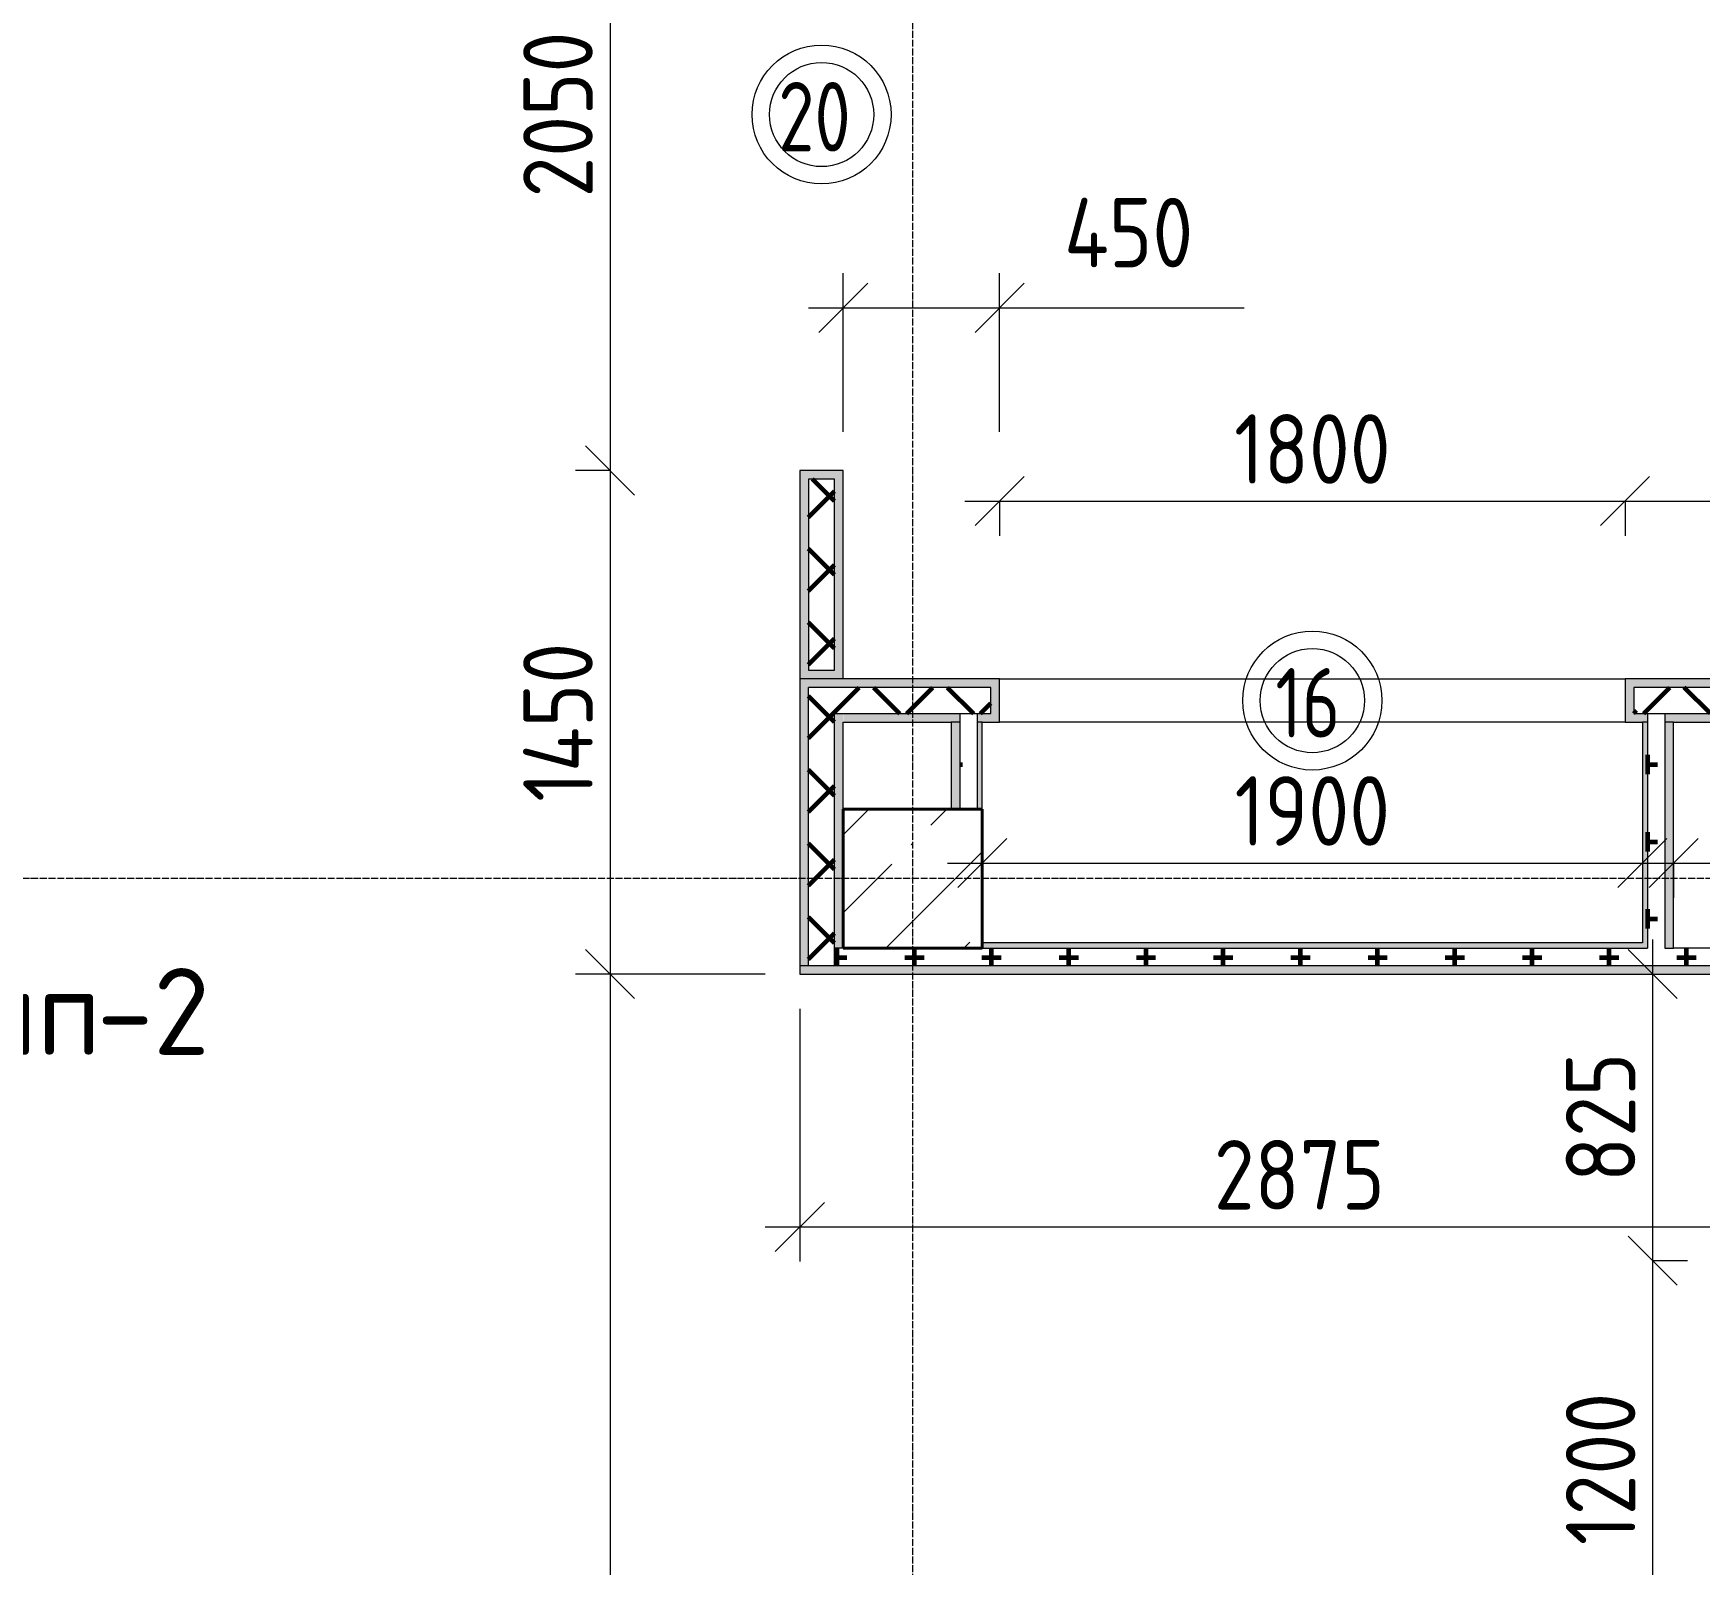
# Model space of a CAD drawing. Header units: millimetres. Extents: x -60946 to 138510, y -262288 to 24501.
# Drawn here: x -11722 to -6926, y -153568 to -149159 of the extents above; entities that cross this region are included whole.
import ezdxf

# ---------------------------------------------------------------- set-up
doc = ezdxf.new("R2010")
doc.units = ezdxf.units.MM
doc.linetypes.add('ADSK_Линия сетки', pattern=[25, 20, -2.5, 0, -2.5])
for name, color, linetype, lineweight in [('2)Тип-2', 3, 'Continuous', 60), ('2)Тип-5', 1, 'Continuous', 60), ('Марки дверей', 7, 'Continuous', 20), ('Несущие колонны', 7, 'Continuous', 18), ('Оси', 7, 'Continuous', 9), ('Размеры', 7, 'Continuous', 9), ('Стены внутренние', 7, 'Continuous', 18), ('Стены штриховка', 7, 'Continuous', 9)]:
    doc.layers.add(name, color=color, linetype=linetype, lineweight=lineweight)
doc.styles.add('GOST Common_3', font='', dxfattribs={"width": 0.9, "height": 200})
doc.styles.add('GOST Common_4', font='', dxfattribs={"height": 250})
doc.styles.add('GOST Common_B', font='', dxfattribs={"width": 0.8, "height": 200})
doc.styles.get('GOST Common_3').set_extended_font_data('GOST Common')
doc.styles.get('GOST Common_4').set_extended_font_data('GOST Common')
doc.styles.get('GOST Common_B').set_extended_font_data('GOST Common', bold=True)
doc.dimstyles.new('ADSK_Основной_2_0', dxfattribs={"dimscale": 304.8, "dimtxt": 201.142999, "dimasz": 0.463911, "dimexe": 0.328084, "dimexo": 0.328084, "dimgap": 0.164042, "dimtad": 1, "dimdec": 3, "dimrnd": 0.001, "dimdsep": 46, "dimtxsty": 'GOST Common_3', "dimblk1": 'OBLIQUE', "dimblk2": 'OBLIQUE', "dimsah": 1, "dimcen": 0.09, "dimdle": 0.328084, "dimazin": 2, "dimtfac": 1, "dimtdec": 4, "dimtix": 1, "dimtmove": 0, "dimatfit": 3, "dimfxl": 1, "dimtvp": 1, "dimtolj": 1, "dimtzin": 0, "dimlwd": 20, "dimlwe": 20, "dimarcsym": 2})
doc.dimstyles.new('ADSK_Основной_2_0_1', dxfattribs={"dimscale": 304.8, "dimtxt": 201.142999, "dimasz": 0.463911, "dimexe": 0.328084, "dimexo": 0.328084, "dimgap": 0.164042, "dimtad": 1, "dimdec": 3, "dimrnd": 0.001, "dimdsep": 46, "dimtxsty": 'GOST Common_3', "dimblk1": 'OBLIQUE', "dimblk2": 'OBLIQUE', "dimsah": 1, "dimcen": 0.09, "dimdle": 0.328084, "dimazin": 2, "dimtfac": 1, "dimtdec": 4, "dimtix": 1, "dimtmove": 1, "dimatfit": 3, "dimfxl": 1, "dimtvp": 1, "dimtolj": 1, "dimtzin": 0, "dimlwd": 20, "dimlwe": 20, "dimarcsym": 2})
doc.dimstyles.new('ADSK_Основной_2_0_2', dxfattribs={"dimscale": 304.8, "dimtxt": 201.142999, "dimasz": 0.463911, "dimexe": 0.328084, "dimexo": 0.328084, "dimgap": 0.164042, "dimtad": 1, "dimdec": 3, "dimrnd": 0.001, "dimdsep": 46, "dimtxsty": 'GOST Common_3', "dimblk1": 'OBLIQUE', "dimblk2": 'OBLIQUE', "dimsah": 1, "dimcen": 0.09, "dimdle": 0.328084, "dimazin": 2, "dimtfac": 1, "dimtdec": 4, "dimtix": 1, "dimtmove": 0, "dimatfit": 3, "dimfxl": 1, "dimtvp": 1, "dimtolj": 1, "dimtzin": 0, "dimlwd": 20, "dimlwe": 20, "dimarcsym": 2})
pattern_1 = [(45, (9.36, -150597.75), (-106.066, 106.066), []), (135, (9.36, -150597.75), (-106.066, -106.066), [])]
pattern_2 = [(0, (9.36, -150597.75), (111.125, 111.125), [55.562, -166.687]), (90, (37.14, -150625.53), (-111.125, 111.125), [55.562, -166.687])]

# ---------------------------------------------------------------- blocks, each defined once
blk = doc.blocks.new('ADSK_КолоннаЖБ_Прямоугольная - 400x400 мм-1807142-Кладочный план 3-го этажа')
at = {"layer": 'Несущие колонны', "lineweight": 40}
for p, q in [((-200, 200), (200, 200)), ((-200, -200), (-200, 200)), ((200, 200), (200, -200)), ((200, -200), (-200, -200))]:
    blk.add_line(p, q, dxfattribs=at)
blk = doc.blocks.new('_Oblique')
at = {"color": 0, "linetype": 'ByBlock', "lineweight": -2}
blk.add_line((-0.5, -0.5), (0.5, 0.5), dxfattribs=at)
blk = doc.blocks.new('*D5323')
at = {"layer": 'Defpoints', "color": 0, "transparency": 16777216}
for p in [(-9962, -148367.8), (-10061.9, -150417.8), (-9962, -150417.8)]:
    blk.add_point(p, dxfattribs=at)
at = {"layer": 'Размеры', "color": 0, "lineweight": 20, "transparency": 16777216}
for p, q in [((-10061.9, -148267.8), (-10061.9, -150517.8)), ((-10062, -148367.8), (-10161.9, -148367.8)), ((-10062, -150417.8), (-10161.9, -150417.8))]:
    blk.add_line(p, q, dxfattribs=at)
at = {"layer": 'Размеры', "color": 0, "lineweight": 20, "transparency": 16777216, "xscale": 141.4, "yscale": 141.4, "zscale": 141.4}
for p, rotation in [((-10061.9, -148367.8), 90), ((-10061.9, -150417.8), 270)]:
    blk.add_blockref('_Oblique', p, dxfattribs=dict(at, rotation=rotation))
at = {"layer": 'Размеры', "color": 0, "lineweight": 9, "transparency": 16777216, "insert": (-10211.9, -149392.8), "char_height": 200, "width": 605.475, "attachment_point": 5, "rotation": 90, "style": 'GOST Common_3'}
blk.add_mtext('\\A1;2050', dxfattribs=at)
blk = doc.blocks.new('*D5324')
at = {"layer": 'Defpoints', "color": 0, "transparency": 16777216}
for p in [(-9962, -150417.8), (-10061.9, -151867.8), (-9515.6, -151867.8)]:
    blk.add_point(p, dxfattribs=at)
at = {"layer": 'Размеры', "color": 0, "lineweight": 20, "transparency": 16777216}
for p, q in [((-10061.9, -150317.8), (-10061.9, -151967.8)), ((-10062, -150417.8), (-10161.9, -150417.8)), ((-9615.6, -151867.8), (-10161.9, -151867.8))]:
    blk.add_line(p, q, dxfattribs=at)
at = {"layer": 'Размеры', "color": 0, "lineweight": 20, "transparency": 16777216, "xscale": 141.4, "yscale": 141.4, "zscale": 141.4}
for p, rotation in [((-10061.9, -150417.8), 90), ((-10061.9, -151867.8), 270)]:
    blk.add_blockref('_Oblique', p, dxfattribs=dict(at, rotation=rotation))
at = {"layer": 'Размеры', "color": 0, "lineweight": 9, "transparency": 16777216, "insert": (-10211.9, -151142.8), "char_height": 200, "width": 580.928, "attachment_point": 5, "rotation": 90, "style": 'GOST Common_3'}
blk.add_mtext('\\A1;1450', dxfattribs=at)
blk = doc.blocks.new('*D5325')
at = {"layer": 'Defpoints', "color": 0, "transparency": 16777216}
for p in [(-9515.6, -151867.8), (-10061.9, -157542.8), (-9962, -157542.8)]:
    blk.add_point(p, dxfattribs=at)
at = {"layer": 'Размеры', "color": 0, "lineweight": 20, "transparency": 16777216}
for p, q in [((-10061.9, -151767.8), (-10061.9, -157642.8)), ((-9615.6, -151867.8), (-10161.9, -151867.8)), ((-10062, -157542.8), (-10161.9, -157542.8))]:
    blk.add_line(p, q, dxfattribs=at)
at = {"layer": 'Размеры', "color": 0, "lineweight": 20, "transparency": 16777216, "xscale": 141.4, "yscale": 141.4, "zscale": 141.4}
for p, rotation in [((-10061.9, -151867.8), 90), ((-10061.9, -157542.8), 270)]:
    blk.add_blockref('_Oblique', p, dxfattribs=dict(at, rotation=rotation))
at = {"layer": 'Размеры', "color": 0, "lineweight": 9, "transparency": 16777216, "insert": (-10211.9, -154705.3), "char_height": 200, "width": 605.475, "attachment_point": 5, "rotation": 90, "style": 'GOST Common_3'}
blk.add_mtext('\\A1;5675', dxfattribs=at)
blk = doc.blocks.new('*D5552')
at = {"layer": 'Defpoints', "color": 0, "transparency": 16777216}
for p in [(-8940.6, -149949.5), (-9390.6, -150406), (-8940.6, -150406)]:
    blk.add_point(p, dxfattribs=at)
at = {"layer": 'Размеры', "color": 0, "lineweight": 20, "transparency": 16777216}
for p, q in [((-9390.6, -150306), (-9390.6, -149849.5)), ((-8940.6, -150306), (-8940.6, -149849.5)), ((-9490.6, -149949.5), (-8940.6, -149949.5)), ((-8940.6, -149949.5), (-8236.4, -149949.5))]:
    blk.add_line(p, q, dxfattribs=at)
at = {"layer": 'Размеры', "color": 0, "lineweight": 20, "transparency": 16777216, "xscale": 141.4, "yscale": 141.4, "zscale": 141.4, "rotation": 180}
blk.add_blockref('_Oblique', (-9390.6, -149949.5), dxfattribs=at)
at = {"layer": 'Размеры', "color": 0, "lineweight": 20, "transparency": 16777216, "xscale": 141.4, "yscale": 141.4, "zscale": 141.4}
blk.add_blockref('_Oblique', (-8940.6, -149949.5), dxfattribs=at)
at = {"layer": 'Размеры', "color": 0, "lineweight": 9, "transparency": 16777216, "insert": (-8755.1, -149632.8), "char_height": 200, "width": 474.561, "attachment_point": 1, "line_spacing_factor": 1.022761, "style": 'GOST Common_3'}
blk.add_mtext('\\A1;450', dxfattribs=at)
blk = doc.blocks.new('*D5553')
at = {"layer": 'Defpoints', "color": 0, "transparency": 16777216}
for p in [(-8940.6, -150406), (-7140.6, -150406), (-7140.6, -150505.9)]:
    blk.add_point(p, dxfattribs=at)
at = {"layer": 'Размеры', "color": 0, "lineweight": 20, "transparency": 16777216}
for p, q in [((-9040.6, -150505.9), (-7040.6, -150505.9)), ((-8940.6, -150506), (-8940.6, -150605.9)), ((-7140.6, -150506), (-7140.6, -150605.9))]:
    blk.add_line(p, q, dxfattribs=at)
at = {"layer": 'Размеры', "color": 0, "lineweight": 20, "transparency": 16777216, "xscale": 141.4, "yscale": 141.4, "zscale": 141.4, "rotation": 180}
blk.add_blockref('_Oblique', (-8940.6, -150505.9), dxfattribs=at)
at = {"layer": 'Размеры', "color": 0, "lineweight": 20, "transparency": 16777216, "xscale": 141.4, "yscale": 141.4, "zscale": 141.4}
blk.add_blockref('_Oblique', (-7140.6, -150505.9), dxfattribs=at)
at = {"layer": 'Размеры', "color": 0, "lineweight": 9, "transparency": 16777216, "insert": (-8040.6, -150355.9), "char_height": 200, "width": 560.473, "attachment_point": 5, "style": 'GOST Common_3'}
blk.add_mtext('\\A1;1800', dxfattribs=at)
blk = doc.blocks.new('*D5554')
at = {"layer": 'Defpoints', "color": 0, "transparency": 16777216}
for p in [(-7140.6, -150406), (-1890.6, -150406), (-1890.6, -150505.9)]:
    blk.add_point(p, dxfattribs=at)
at = {"layer": 'Размеры', "color": 0, "lineweight": 20, "transparency": 16777216}
for p, q in [((-7240.6, -150505.9), (-1790.6, -150505.9)), ((-7140.6, -150506), (-7140.6, -150605.9)), ((-1890.6, -150506), (-1890.6, -150605.9))]:
    blk.add_line(p, q, dxfattribs=at)
at = {"layer": 'Размеры', "color": 0, "lineweight": 20, "transparency": 16777216, "xscale": 141.4, "yscale": 141.4, "zscale": 141.4, "rotation": 180}
blk.add_blockref('_Oblique', (-7140.6, -150505.9), dxfattribs=at)
at = {"layer": 'Размеры', "color": 0, "lineweight": 20, "transparency": 16777216, "xscale": 141.4, "yscale": 141.4, "zscale": 141.4}
blk.add_blockref('_Oblique', (-1890.6, -150505.9), dxfattribs=at)
at = {"layer": 'Размеры', "color": 0, "lineweight": 9, "transparency": 16777216, "insert": (-4515.6, -150355.9), "char_height": 200, "width": 605.475, "attachment_point": 5, "style": 'GOST Common_3'}
blk.add_mtext('\\A1;5250', dxfattribs=at)
blk = doc.blocks.new('*D5566')
at = {"layer": 'Defpoints', "color": 0, "transparency": 16777216}
for p in [(-7160.8, -152692.8), (-7060.8, -152692.8), (-7160.8, -153892.8)]:
    blk.add_point(p, dxfattribs=at)
at = {"layer": 'Размеры', "color": 0, "lineweight": 20, "transparency": 16777216}
for p, q in [((-7060.8, -153992.8), (-7060.8, -152592.8)), ((-7060.8, -152692.8), (-6960.8, -152692.8)), ((-7060.8, -153892.8), (-6960.8, -153892.8))]:
    blk.add_line(p, q, dxfattribs=at)
at = {"layer": 'Размеры', "color": 0, "lineweight": 20, "transparency": 16777216, "xscale": 141.4, "yscale": 141.4, "zscale": 141.4}
for p, rotation in [((-7060.8, -152692.8), 90), ((-7060.8, -153892.8), 270)]:
    blk.add_blockref('_Oblique', p, dxfattribs=dict(at, rotation=rotation))
at = {"layer": 'Размеры', "color": 0, "lineweight": 9, "transparency": 16777216, "insert": (-7210.8, -153292.8), "char_height": 200, "width": 560.473, "attachment_point": 5, "rotation": 90, "style": 'GOST Common_3'}
blk.add_mtext('\\A1;1200', dxfattribs=at)
blk = doc.blocks.new('*D5567')
at = {"layer": 'Defpoints', "color": 0, "transparency": 16777216}
for p in [(-7160.8, -151867.8), (-7060.8, -151867.8), (-7160.8, -152692.8)]:
    blk.add_point(p, dxfattribs=at)
at = {"layer": 'Размеры', "color": 0, "lineweight": 20, "transparency": 16777216}
for p, q in [((-7060.8, -152792.8), (-7060.8, -151767.8)), ((-7060.8, -151867.8), (-6960.8, -151867.8)), ((-7060.8, -152692.8), (-6960.8, -152692.8))]:
    blk.add_line(p, q, dxfattribs=at)
at = {"layer": 'Размеры', "color": 0, "lineweight": 20, "transparency": 16777216, "xscale": 141.4, "yscale": 141.4, "zscale": 141.4}
for p, rotation in [((-7060.8, -151867.8), 90), ((-7060.8, -152692.8), 270)]:
    blk.add_blockref('_Oblique', p, dxfattribs=dict(at, rotation=rotation))
at = {"layer": 'Размеры', "color": 0, "lineweight": 9, "transparency": 16777216, "insert": (-7210.8, -152280.3), "char_height": 200, "width": 454.106, "attachment_point": 5, "rotation": 90, "style": 'GOST Common_3'}
blk.add_mtext('\\A1;825', dxfattribs=at)
blk = doc.blocks.new('*D5627')
at = {"layer": 'Defpoints', "color": 0, "transparency": 16777216}
for p in [(-9515.6, -151867.8), (-6640.6, -152495.8), (-6640.6, -152595.8)]:
    blk.add_point(p, dxfattribs=at)
at = {"layer": 'Размеры', "color": 0, "lineweight": 20, "transparency": 16777216}
for p, q in [((-9515.6, -151967.8), (-9515.6, -152695.8)), ((-9615.6, -152595.8), (-6540.6, -152595.8)), ((-6640.6, -152595.8), (-6640.6, -152695.8))]:
    blk.add_line(p, q, dxfattribs=at)
at = {"layer": 'Размеры', "color": 0, "lineweight": 20, "transparency": 16777216, "xscale": 141.4, "yscale": 141.4, "zscale": 141.4, "rotation": 180}
blk.add_blockref('_Oblique', (-9515.6, -152595.8), dxfattribs=at)
at = {"layer": 'Размеры', "color": 0, "lineweight": 20, "transparency": 16777216, "xscale": 141.4, "yscale": 141.4, "zscale": 141.4}
blk.add_blockref('_Oblique', (-6640.6, -152595.8), dxfattribs=at)
at = {"layer": 'Размеры', "color": 0, "lineweight": 9, "transparency": 16777216, "insert": (-8078.1, -152445.8), "char_height": 200, "width": 605.475, "attachment_point": 5, "style": 'GOST Common_3'}
blk.add_mtext('\\A1;2875', dxfattribs=at)
blk = doc.blocks.new('*D5629')
at = {"layer": 'Defpoints', "color": 0, "transparency": 16777216}
for p in [(-8990.6, -151448.1), (-7090.6, -151448.1), (-7090.6, -151548)]:
    blk.add_point(p, dxfattribs=at)
at = {"layer": 'Размеры', "color": 0, "lineweight": 20, "transparency": 16777216}
for p, q in [((-9090.6, -151548), (-6990.6, -151548)), ((-8990.6, -151548.1), (-8990.6, -151648)), ((-7090.6, -151548.1), (-7090.6, -151648))]:
    blk.add_line(p, q, dxfattribs=at)
at = {"layer": 'Размеры', "color": 0, "lineweight": 20, "transparency": 16777216, "xscale": 141.4, "yscale": 141.4, "zscale": 141.4, "rotation": 180}
blk.add_blockref('_Oblique', (-8990.6, -151548), dxfattribs=at)
at = {"layer": 'Размеры', "color": 0, "lineweight": 20, "transparency": 16777216, "xscale": 141.4, "yscale": 141.4, "zscale": 141.4}
blk.add_blockref('_Oblique', (-7090.6, -151548), dxfattribs=at)
at = {"layer": 'Размеры', "color": 0, "lineweight": 9, "transparency": 16777216, "insert": (-8040.6, -151398), "char_height": 200, "width": 560.473, "attachment_point": 5, "style": 'GOST Common_3'}
blk.add_mtext('\\A1;1900', dxfattribs=at)
blk = doc.blocks.new('*D5630')
at = {"layer": 'Defpoints', "color": 0, "transparency": 16777216}
for p in [(-7000.6, -151448.1), (-5840.6, -151448.1), (-5840.6, -151548)]:
    blk.add_point(p, dxfattribs=at)
at = {"layer": 'Размеры', "color": 0, "lineweight": 20, "transparency": 16777216}
for p, q in [((-7100.6, -151548), (-5740.6, -151548)), ((-7000.6, -151548.1), (-7000.6, -151648)), ((-5840.6, -151548.1), (-5840.6, -151648))]:
    blk.add_line(p, q, dxfattribs=at)
at = {"layer": 'Размеры', "color": 0, "lineweight": 20, "transparency": 16777216, "xscale": 141.4, "yscale": 141.4, "zscale": 141.4, "rotation": 180}
blk.add_blockref('_Oblique', (-7000.6, -151548), dxfattribs=at)
at = {"layer": 'Размеры', "color": 0, "lineweight": 20, "transparency": 16777216, "xscale": 141.4, "yscale": 141.4, "zscale": 141.4}
blk.add_blockref('_Oblique', (-5840.6, -151548), dxfattribs=at)
at = {"layer": 'Размеры', "color": 0, "lineweight": 9, "transparency": 16777216, "insert": (-6420.6, -151398), "char_height": 200, "width": 515.472, "attachment_point": 5, "style": 'GOST Common_3'}
blk.add_mtext('\\A1;1160', dxfattribs=at)
blk = doc.blocks.new('М_двери1 - Марка экземпляра 2-3719212-Кладочный план 3-го этажа')
at = {"layer": 'Марки дверей'}
for radius in [2, 1.5]:
    blk.add_circle((0, 0), radius, dxfattribs=at)

msp = doc.modelspace()

# ---------------------------------------------------------------- hatches: boundary and pattern name
at = {"layer": '2)Тип-2'}
h = msp.add_hatch(color=256, dxfattribs=at)
h.paths.add_polyline_path([(-9515.6385, -151017.7816), (-9415.6385, -151017.7816), (-9415.6385, -150992.7816), (-9490.6385, -150992.7816), (-9490.6385, -150442.7816), (-9515.6385, -150442.7816)])
h.paths.add_polyline_path([(-9515.6385, -148342.7816), (-9490.6385, -148342.7816), (-9490.6385, -147792.7816), (-9415.6385, -147792.7816), (-9415.6385, -147767.7816), (-9515.6385, -147767.7816)])
h = msp.add_hatch(color=256, dxfattribs=at)
h.paths.add_polyline_path([(-9390.6385, -151017.7816), (-9391.3346, -150417.7816), (-9515.6385, -150417.7816), (-9515.6385, -150442.7816), (-9415.6385, -150442.7816), (-9415.6385, -151017.7816), (-9391.3346, -151017.7816)])
h.paths.add_polyline_path([(-9515.6385, -148367.7816), (-9390.6385, -148367.7816), (-9390.6385, -147767.7816), (-9415.6385, -147767.7816), (-9415.6385, -148342.7816), (-9515.6385, -148342.7816)])
h = msp.add_hatch(dxfattribs=at)
h.set_pattern_fill('FP_4', color=256, style=0, pattern_type=2)
h.set_pattern_definition(pattern_1)
h.paths.add_polyline_path([(-9490.6385, -150992.7816), (-9415.6385, -150992.7816), (-9415.6385, -150442.7816), (-9490.6385, -150442.7816)])
h.paths.add_polyline_path([(-9490.6385, -148342.7816), (-9415.6385, -148342.7816), (-9415.6385, -147792.7816), (-9490.6385, -147792.7816)])
for points in [[(-9515.6385, -151842.7816), (-9490.6385, -151842.7816), (-9490.6385, -151017.7816), (-9515.6385, -151017.7816), (-9515.6385, -151775.6879)], [(-9415.6385, -151792.7816), (-9390.6385, -151792.7816), (-9391.3346, -151117.7816), (-9415.6385, -151117.7816), (-9415.6385, -151775.6879)]]:
    msp.add_hatch(color=256, dxfattribs=at).paths.add_polyline_path(points)
h = msp.add_hatch(color=256, dxfattribs=at)
h.paths.add_polyline_path([(3034.3615, -151042.7816), (3034.3615, -151017.7816), (-815.6385, -151017.7816), (-815.6385, -151042.7816), (3009.3615, -151042.7816)])
h.paths.add_polyline_path([(-9490.6385, -151042.7816), (-8965.6385, -151042.7816), (-8965.6385, -151017.7816), (-9490.6385, -151017.7816)])
h.paths.add_polyline_path([(-7115.6385, -151042.7816), (-1915.6385, -151042.7816), (-1915.6385, -151017.7816), (-7115.6385, -151017.7816)])
h = msp.add_hatch(color=256, dxfattribs=at)
h.paths.add_polyline_path([(234.3615, -151142.7816), (2934.3615, -151142.7816), (2934.3615, -151117.7816), (234.3615, -151117.7816)])
h.paths.add_polyline_path([(-3040.6385, -151142.7816), (-3040.6385, -151117.7816), (-4115.6385, -151117.7816), (-4115.6385, -151142.7816), (-3065.6385, -151142.7816)])
h.paths.add_polyline_path([(-740.6385, -151142.7816), (-715.6385, -151142.7816), (-715.6385, -151117.7816), (-815.6385, -151117.7816), (-815.6385, -151017.7816), (-840.6385, -151017.7816), (-840.6385, -151142.7816), (-784.0978, -151142.7816)])
h.paths.add_polyline_path([(-2015.6385, -151142.7816), (-1890.6385, -151142.7816), (-1890.6385, -151017.7816), (-1915.6385, -151017.7816), (-1915.6385, -151117.7816), (-2015.6385, -151117.7816)])
h.paths.add_polyline_path([(-2065.6385, -151142.7816), (-2065.6385, -151117.7816), (-2990.6385, -151117.7816), (-2990.6385, -151142.7816), (-2349.05, -151142.7816)])
h.paths.add_polyline_path([(-665.6385, -151142.7816), (184.3615, -151142.7816), (184.3615, -151117.7816), (-665.6385, -151117.7816)])
h.paths.add_polyline_path([(-4165.6385, -151142.7816), (-4165.6385, -151117.7816), (-5765.6385, -151117.7816), (-5765.6385, -151142.7816), (-5478.9542, -151142.7816)])
h.paths.add_polyline_path([(-7140.6385, -151142.7816), (-7075.6385, -151142.7816), (-7075.6385, -151117.7816), (-7115.6385, -151117.7816), (-7115.6385, -151017.7816), (-7140.6385, -151017.7816)])
h.paths.add_polyline_path([(-9005.6385, -151142.7816), (-8940.6385, -151142.7816), (-8940.6385, -151017.7816), (-8965.6385, -151017.7816), (-8965.6385, -151117.7816), (-9005.6385, -151117.7816)])
h.paths.add_polyline_path([(-7000.6385, -151142.7816), (-5815.6385, -151142.7816), (-5815.6385, -151117.7816), (-7025.6385, -151117.7816), (-7025.6385, -151142.7816)])
h.paths.add_polyline_path([(-9055.6385, -151142.7816), (-9055.6385, -151117.7816), (-9390.6385, -151117.7816), (-9390.6385, -151142.7816), (-9080.6385, -151142.7816)])
h = msp.add_hatch(dxfattribs=at)
h.set_pattern_fill('FP_4', color=256, style=0, pattern_type=2)
h.set_pattern_definition(pattern_1)
h.paths.add_polyline_path([(-9490.6385, -151842.7816), (-9415.6385, -151842.7816), (-9415.6385, -151042.7816), (-9490.6385, -151042.7816), (-9490.6385, -151775.6879)])
h = msp.add_hatch(dxfattribs=at)
h.set_pattern_fill('FP_4', color=256, style=0, pattern_type=2)
h.set_pattern_definition(pattern_1)
h.paths.add_polyline_path([(3009.3615, -151117.7816), (3009.3615, -151042.7816), (-815.6385, -151042.7816), (-815.6385, -151117.7816), (2934.3615, -151117.7816)])
h.paths.add_polyline_path([(-5765.6385, -151117.7816), (-1915.6385, -151117.7816), (-1915.6385, -151042.7816), (-7115.6385, -151042.7816), (-7115.6385, -151117.7816), (-5815.6385, -151117.7816)])
h.paths.add_polyline_path([(-9391.3346, -151117.7816), (-8965.6385, -151117.7816), (-8965.6385, -151042.7816), (-9415.6385, -151042.7816), (-9415.6385, -151117.7816)])
at = {"layer": '2)Тип-5', "true_color": 0xd50000}
h = msp.add_hatch(dxfattribs=at)
h.set_pattern_fill('FP_7', color=12, style=0, pattern_type=2)
h.set_pattern_definition(pattern_2)
h.paths.add_polyline_path([(-9005.6385, -151392.7816), (-9005.6385, -151117.7816), (-9055.6385, -151117.7816), (-9055.6385, -151392.7816)])
h = msp.add_hatch(dxfattribs=at)
h.set_pattern_fill('FP_7', color=12, style=0, pattern_type=2)
h.set_pattern_definition(pattern_2)
h.paths.add_polyline_path([(-7025.6385, -151842.7816), (-7025.6385, -151117.7816), (-7075.6385, -151117.7816), (-7075.6385, -151842.7816), (-7043.9064, -151842.7816)])
for points in [[(-9080.6385, -151392.7816), (-9055.6385, -151392.7816), (-9055.6385, -151142.7816), (-9080.6385, -151142.7816)], [(-9005.6385, -151392.7816), (-8990.6385, -151392.7816), (-8990.6385, -151142.7816), (-9005.6385, -151142.7816)], [(-7075.6385, -151792.7816), (-7075.6385, -151142.7816), (-7090.6385, -151142.7816), (-7090.6385, -151792.7816)], [(-7090.6385, -151792.7816), (-7090.6385, -151777.7816), (-8990.6385, -151777.7816), (-8990.6385, -151792.7816), (-8608.8585, -151792.7816)], [(-7025.6385, -151867.7816), (-7025.6385, -151842.7816), (-9515.6385, -151842.7816), (-9515.6385, -151867.7816), (-7043.9064, -151867.7816)]]:
    msp.add_hatch(color=12, dxfattribs=at).paths.add_polyline_path(points)
h = msp.add_hatch(color=12, dxfattribs=at)
h.paths.add_polyline_path([(-7025.6385, -151867.7816), (-7000.6385, -151867.7816), (-7000.6385, -151842.7816), (-7025.6385, -151842.7816)])
h.paths.add_polyline_path([(-7025.6385, -151792.7816), (-7000.6385, -151792.7816), (-7000.6385, -151142.7816), (-7025.6385, -151142.7816), (-7025.6385, -151775.6879)])
h = msp.add_hatch(dxfattribs=at)
h.set_pattern_fill('FP_7', color=12, style=0, pattern_type=2)
h.set_pattern_definition(pattern_2)
h.paths.add_polyline_path([(-8608.8585, -151842.7816), (-7075.6385, -151842.7816), (-7075.6385, -151792.7816), (-9415.6385, -151792.7816), (-9415.6385, -151842.7816), (-9390.6385, -151842.7816)])
h = msp.add_hatch(dxfattribs=at)
h.set_pattern_fill('FP_7', color=12, style=0, pattern_type=2)
h.set_pattern_definition(pattern_2)
h.paths.add_polyline_path([(-2349.05, -151842.7816), (-2065.6385, -151842.7816), (-2065.6385, -151792.7816), (-7025.6385, -151792.7816), (-7025.6385, -151842.7816), (-3265.6385, -151842.7816)])
h = msp.add_hatch(color=12, dxfattribs=at)
h.paths.add_polyline_path([(-2065.6385, -151867.7816), (-2015.6385, -151867.7816), (-2015.6385, -151842.7816), (-3265.6385, -151842.7816), (-3265.6385, -151867.7816), (-2349.05, -151867.7816)])
h.paths.add_polyline_path([(-3390.6385, -151867.7816), (-3390.6385, -151842.7816), (-6515.6385, -151842.7816), (-6515.6385, -151867.7816), (-5478.9542, -151867.7816)])
h.paths.add_polyline_path([(-6640.6385, -151867.7816), (-6640.6385, -151842.7816), (-7000.6385, -151842.7816), (-7000.6385, -151867.7816)])
at = {"layer": 'Несущие колонны', "lineweight": 9}
h = msp.add_hatch(dxfattribs=at)
h.set_pattern_fill('FP_1', color=256, style=0, pattern_type=2)
h.set_pattern_definition([(45, (9.36, -150597.75), (-224.506, 224.506), []), (45, (233.87, -150597.75), (-224.506, 224.506), [396.875, -79.375, 3.353, -76.022])])
h.paths.add_polyline_path([(-8990.6385, -151792.7816), (-8990.6385, -151392.7816), (-9390.6385, -151392.7816), (-9390.6385, -151792.7816)])

# ---------------------------------------------------------------- linework, layer by layer
for p, q in [((-8990.6385, -151392.7816), (-9390.6385, -151392.7816)), ((-9390.6385, -151392.7816), (-9390.6385, -151792.7816)), ((-8990.6385, -151777.7816), (-8990.6385, -151392.7816)), ((-9390.6385, -151792.7816), (-8990.6385, -151792.7816)), ((-8990.6385, -151792.7816), (-8990.6385, -151777.7816))]:
    msp.add_line(p, q, dxfattribs=at)
at = {"layer": 'Оси', "linetype": 'ADSK_Линия сетки', "lineweight": 5}
for p, q in [((-9190.6385, -161571.6329), (-9190.6385, -126096.8365)), ((62587.9153, -151592.7816), (-25230.7352, -151592.7816))]:
    msp.add_line(p, q, dxfattribs=at)
at = {"layer": 'Стены внутренние', "lineweight": 5}
for p, q in [((-9515.6385, -150417.7816), (-9515.6385, -151867.7816)), ((-9390.6385, -150417.7816), (-9515.6385, -150417.7816)), ((-9390.6385, -151017.7816), (-9390.6385, -150417.7816)), ((-8940.6385, -151017.7816), (-9515.6385, -151017.7816)), ((-8940.6385, -151142.7816), (-8940.6385, -151017.7816)), ((-8940.6385, -151017.7816), (-7140.6385, -151017.7816)), ((-1890.6385, -151017.7816), (-7140.6385, -151017.7816)), ((-7140.6385, -151017.7816), (-7140.6385, -151142.7816)), ((-9390.6385, -151142.7816), (-9080.6385, -151142.7816)), ((-9390.6385, -151792.7816), (-9390.6385, -151142.7816)), ((-9080.6385, -151142.7816), (-9080.6385, -151392.7816)), ((-8990.6385, -151142.7816), (-8940.6385, -151142.7816)), ((-8990.6385, -151392.7816), (-8990.6385, -151142.7816)), ((-7140.6385, -151142.7816), (-8940.6385, -151142.7816)), ((-7140.6385, -151142.7816), (-7090.6385, -151142.7816)), ((-7090.6385, -151142.7816), (-7090.6385, -151777.7816)), ((-7000.6385, -151142.7816), (-5840.6385, -151142.7816)), ((-7000.6385, -151792.7816), (-7000.6385, -151142.7816)), ((-9080.6385, -151392.7816), (-8990.6385, -151392.7816)), ((-8990.6385, -151792.7816), (-9390.6385, -151792.7816)), ((-7090.6385, -151777.7816), (-8990.6385, -151777.7816)), ((-8990.6385, -151777.7816), (-8990.6385, -151792.7816)), ((-5840.6385, -151792.7816), (-7000.6385, -151792.7816)), ((-9515.6385, -151867.7816), (-6640.6385, -151867.7816))]:
    msp.add_line(p, q, dxfattribs=at)
at = {"layer": 'Стены штриховка', "lineweight": 9}
for p, q in [((-9415.6385, -150442.7816), (-9490.6385, -150442.7816)), ((-9490.6385, -150442.7816), (-9490.6385, -150992.7816)), ((-9415.6385, -150992.7816), (-9415.6385, -150442.7816)), ((-9490.6385, -150992.7816), (-9415.6385, -150992.7816)), ((-8965.6385, -151042.7816), (-9490.6385, -151042.7816)), ((-9490.6385, -151842.7816), (-9490.6385, -151042.7816)), ((-8965.6385, -151117.7816), (-8965.6385, -151042.7816)), ((-1915.6385, -151042.7816), (-7115.6385, -151042.7816)), ((-7115.6385, -151042.7816), (-7115.6385, -151117.7816)), ((-9415.6385, -151117.7816), (-8965.6385, -151117.7816)), ((-9415.6385, -151842.7816), (-9415.6385, -151117.7816)), ((-9055.6385, -151117.7816), (-9055.6385, -151392.7816)), ((-9005.6385, -151117.7816), (-9005.6385, -151392.7816)), ((-7115.6385, -151117.7816), (-7025.6385, -151117.7816)), ((-7075.6385, -151117.7816), (-1915.6385, -151117.7816)), ((-7075.6385, -151117.7816), (-7075.6385, -151792.7816)), ((-7025.6385, -151117.7816), (-7025.6385, -151792.7816)), ((-9055.6385, -151142.7816), (-9080.6385, -151142.7816)), ((-8990.6385, -151142.7816), (-9005.6385, -151142.7816)), ((-7075.6385, -151142.7816), (-7090.6385, -151142.7816)), ((-7000.6385, -151142.7816), (-7025.6385, -151142.7816)), ((-9390.6385, -151792.7816), (-9415.6385, -151792.7816)), ((-8990.6385, -151792.7816), (-7075.6385, -151792.7816)), ((-7025.6385, -151792.7816), (-7000.6385, -151792.7816)), ((-9515.6385, -151842.7816), (-2015.6385, -151842.7816))]:
    msp.add_line(p, q, dxfattribs=at)

# ---------------------------------------------------------------- block references
at = {"layer": 'Марки дверей', "lineweight": 5, "xscale": 99.99999999999993, "yscale": 99.99999999999993, "zscale": 99.99999999999993}
for p in [(-9453.1385, -149392.7816), (-8040.6385, -151080.2816)]:
    msp.add_blockref('М_двери1 - Марка экземпляра 2-3719212-Кладочный план 3-го этажа', p, dxfattribs=at)
at = {"layer": 'Несущие колонны', "lineweight": 40, "rotation": 89.9999999999999}
msp.add_blockref('ADSK_КолоннаЖБ_Прямоугольная - 400x400 мм-1807142-Кладочный план 3-го этажа', (-9190.6385, -151592.7816), dxfattribs=at)

# ---------------------------------------------------------------- texts
at = {"layer": '2)Тип-2', "color": 116, "lineweight": 9, "true_color": 0x008040, "char_height": 250, "attachment_point": 1, "style": 'GOST Common_4'}
for s, insert, width in [('Тип', (-12094.8148, -151850.5288), 673.4175), ('-2', (-11539.1898, -151850.5288), 432.91125)]:
    msp.add_mtext(s, dxfattribs=dict(at, insert=insert, width=width))
at = {"layer": 'Марки дверей', "lineweight": 5, "char_height": 200, "attachment_point": 1, "style": 'GOST Common_B'}
for s, insert, width in [('20', (-9577.9959, -149299.1227), 295.021), ('16', (-8147.0959, -150986.6227), 250.1265)]:
    msp.add_mtext(s, dxfattribs=dict(at, insert=insert, width=width))

# ---------------------------------------------------------------- dimensions: what is measured, and where the dimension line sits
at = {"layer": 'Размеры', "lineweight": 9}
for base, p1, p2, dimstyle, override, picture, middle in [((-10061.9379, -150417.7816), (-9961.953, -148367.7816), (-9961.953, -150417.7816), 'ADSK_Основной_2_0_1', {"dimpost": '<>', "dimfxl": 2050}, '*D5323', (-10211.9379, -149392.7816)), ((-10061.9379, -151867.7816), (-9961.953, -150417.7816), (-9515.6385, -151867.7816), 'ADSK_Основной_2_0_1', {"dimpost": '<>', "dimfxl": 1517.134362}, '*D5324', (-10211.9379, -151142.7816)), ((-10061.9379, -157542.7816), (-9515.6385, -151867.7816), (-9961.953, -157542.7816), 'ADSK_Основной_2_0_1', {"dimpost": '<>', "dimfxl": 5692.523313}, '*D5325', (-10211.9379, -154705.2816)), ((-7060.8465, -151867.7816), (-7160.8314, -152692.7816), (-7160.8314, -151867.7816), 'ADSK_Основной_2_0_2', {"dimpost": '<>', "dimfxl": 825}, '*D5567', (-7210.8465, -152280.2816)), ((-7060.8465, -152692.7816), (-7160.8314, -153892.7816), (-7160.8314, -152692.7816), 'ADSK_Основной_2_0_2', {"dimpost": '<>', "dimfxl": 1200}, '*D5566', (-7210.8465, -153292.7816))]:
    dim = msp.add_linear_dim(base=base, p1=p1, p2=p2, angle=90, dimstyle=dimstyle, override=override, dxfattribs=at)
    dim.commit()
    dim.dimension.update_dxf_attribs({"geometry": picture, "text_midpoint": middle})
dim = msp.add_linear_dim(base=(-8940.6385, -149949.4733), p1=(-9390.6385, -150405.9522), p2=(-8940.6385, -150405.9522), dimstyle='ADSK_Основной_2_0', override={"dimpost": '<>', "dimfxl": 450}, dxfattribs=at)
dim.commit()
dim.dimension.update_dxf_attribs({"geometry": '*D5552', "text_midpoint": (-8517.8099, -149949.4733), "dimtype": 160})
for base, p1, p2, override, picture, middle in [((-7140.6385, -150505.9371), (-8940.6385, -150405.9522), (-7140.6385, -150405.9522), {"dimpost": '<>', "dimfxl": 1800}, '*D5553', (-8040.6385, -150355.9371)), ((-1890.6385, -150505.9371), (-7140.6385, -150405.9522), (-1890.6385, -150405.9522), {"dimpost": '<>', "dimfxl": 5250}, '*D5554', (-4515.6385, -150355.9371)), ((-7090.6385, -151548.0377), (-8990.6385, -151448.0528), (-7090.6385, -151448.0528), {"dimpost": '<>', "dimfxl": 1900}, '*D5629', (-8040.6385, -151398.0377)), ((-5840.6385, -151548.0377), (-7000.6385, -151448.0528), (-5840.6385, -151448.0528), {"dimpost": '<>', "dimfxl": 1160}, '*D5630', (-6420.6385, -151398.0377)), ((-6640.6385, -152595.8342), (-9515.6385, -151867.7816), (-6640.6385, -152495.8493), {"dimpost": '<>', "dimfxl": 2942.803766}, '*D5627', (-8078.1385, -152445.8342))]:
    dim = msp.add_linear_dim(base=base, p1=p1, p2=p2, dimstyle='ADSK_Основной_2_0_2', override=override, dxfattribs=at)
    dim.commit()
    dim.dimension.update_dxf_attribs({"geometry": picture, "text_midpoint": middle})

doc.saveas('drawing.dxf')
